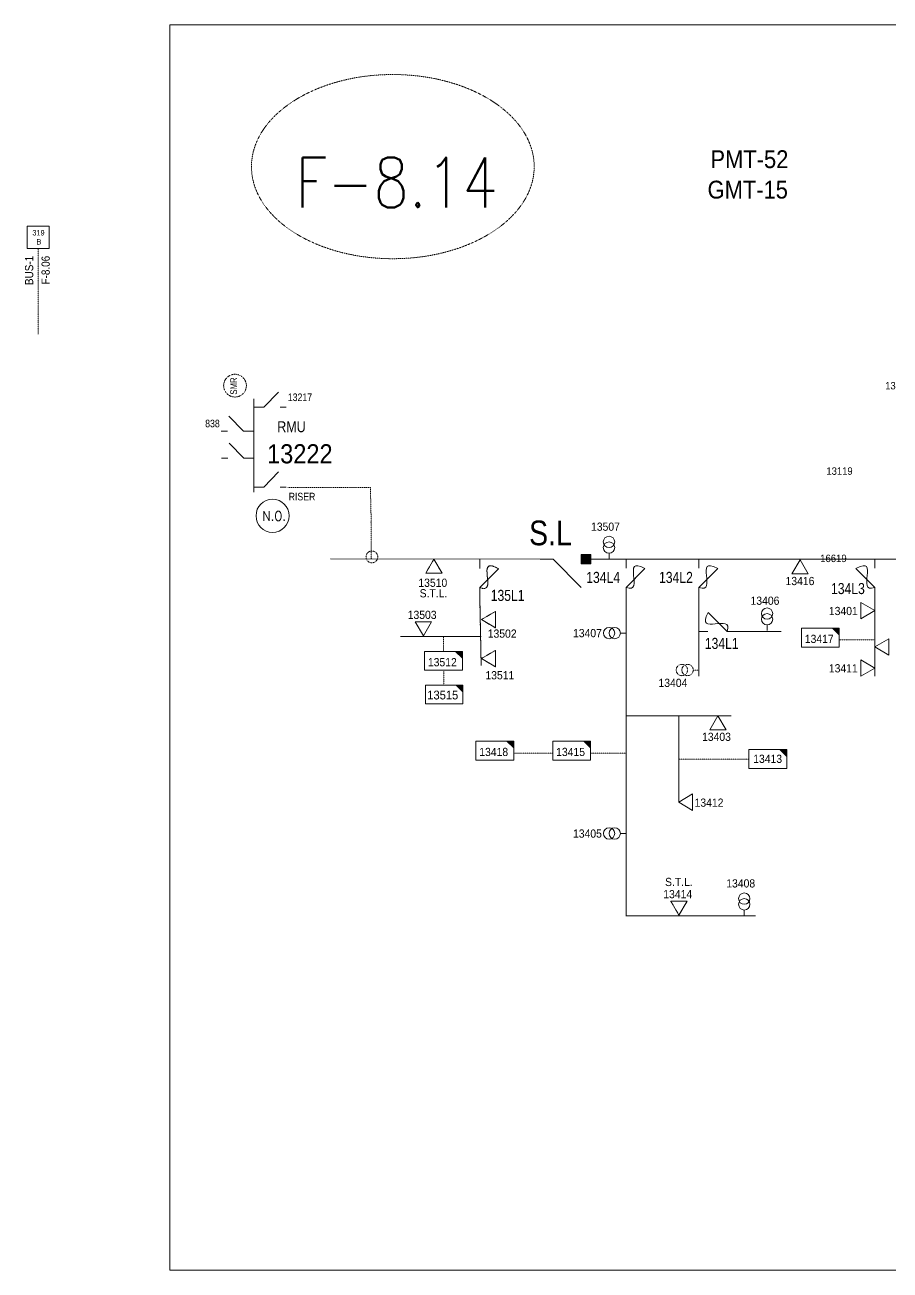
# Model space of a CAD drawing. Header units: metres. Extents: x 65984 to 144644, y -19036 to 23726.
# Drawn here: x 95838 to 96267, y 5739 to 6356 of the extents above; entities that cross this region are included whole.
import ezdxf
from ezdxf.enums import TextEntityAlignment as Align

# ---------------------------------------------------------------- set-up
doc = ezdxf.new("R2010")
doc.units = ezdxf.units.M
doc.header["$MEASUREMENT"] = 0
doc.linetypes.add('DGN Style 3', pattern=[0.013877, 0, -0.013877])
doc.layers.get('0').update_dxf_attribs({"color": 95, "lineweight": 40})
for name, color, linetype, lineweight in [('ABS', 7, 'Continuous', 40), ('d_eos', 111, 'Continuous', 40), ('d_eos no', 121, 'Continuous', 40), ('d_fco', 5, 'Continuous', 40), ('d_oh branch', 94, 'Continuous', 40), ('d_switch', 95, 'Continuous', 40), ('d_tf', 1, 'Continuous', 40), ('d_tf no', 6, 'Continuous', 40), ('d_ug cable', 95, 'Continuous', 40), ('d_unit sub', 7, 'Continuous', 40), ('fedr no', 95, 'Continuous', 40), ('GRID STATION  04', 7, 'Continuous', 40), ('Level 37', 7, 'Continuous', 0), ('O H MAIN FEEDER', 4, 'Continuous', 100), ('SW N O', 114, 'Continuous', 30)]:
    doc.layers.add(name, color=color, linetype=linetype, lineweight=lineweight)
doc.styles.add('Style-Arial', font='arial.ttf')
doc.styles.add('Style-ENGINEERING', font='ENGINEERING.shx')
doc.styles.add('Style-msdefault', font='msdefault.shx')
doc.styles.add('Style-STANDARD', font='STANDARD.shx')

# ---------------------------------------------------------------- blocks, each defined once
blk = doc.blocks.new('TFU_173')
at = {"layer": 'd_ug cable', "color": 220, "linetype": 'Continuous', "lineweight": 13}
blk.add_line((0, 10), (0, 0), dxfattribs=at)
at = {"layer": 'd_ug cable', "color": 220, "linetype": 'Continuous', "lineweight": 13, "extrusion": (0, 0, -1)}
for centre in [(0, 30), (0, 20)]:
    blk.add_circle(centre, 10, dxfattribs=at)
blk = doc.blocks.new('FUSE01')
at = {"color": 0, "linetype": 'ByBlock', "lineweight": -2}
blk.add_line((0, -17.15), (0, -22.55), dxfattribs=at)
at = {"color": 0, "linetype": 'ByBlock', "lineweight": -2, "flags": 128}
blk.add_lwpolyline([(0, 0.05), (0, -5.75), (-11.2, -16.95)], dxfattribs=at)
at = {"color": 0, "linetype": 'ByBlock', "lineweight": -2}
blk.add_open_spline([(-11.2, -16.95), (3.4, -25.35), (-11.6, -1.35), (0, -5.75)], degree=3, dxfattribs=at)
blk = doc.blocks.new('TF_8')
at = {"color": 0, "linetype": 'ByBlock', "lineweight": -2}
blk.add_line((6.3, 4.95), (9.9, 1.35), dxfattribs=at)
blk.add_3dface([(-10.1, 4.95), (9.9, 4.95), (9.9, -5.05), (-10.1, -5.05)], dxfattribs=at)
blk = doc.blocks.new('exist.us-1000kva')
at = {"color": 0, "linetype": 'ByBlock', "lineweight": -2, "flags": 128}
blk.add_lwpolyline([(40, 12.9), (32.8, 20), (40, 20)], close=True, dxfattribs=at)
at = {"color": 0, "linetype": 'ByBlock', "lineweight": -2, "extrusion": (0, 0, -1)}
blk.add_solid([(-40, 12.9), (-32.8, 20), (-40, 20)], dxfattribs=at)
at = {"color": 0, "linetype": 'ByBlock', "lineweight": -2, "xscale": 2, "yscale": 2}
blk.add_blockref('TF_8', (20.2, 10.1), dxfattribs=at)
blk = doc.blocks.new('TRA1_1456')
at = {"layer": 'd_ug cable', "color": 220, "linetype": 'Continuous', "lineweight": 13, "extrusion": (0, 0, -1), "flags": 128}
blk.add_lwpolyline([(-10.1, -17), (-0.1, 0), (9.9, -17)], close=True, dxfattribs=at)
blk = doc.blocks.new('TRA1_1455')
at = {"layer": 'd_ug cable', "color": 220, "linetype": 'Continuous', "lineweight": 13, "xscale": 1.000046566207833, "yscale": 1.000046566207833, "zscale": 1.000046566207833, "rotation": 180}
blk.add_blockref('TRA1_1456', (0, 0), dxfattribs=at)
blk = doc.blocks.new('TFU_174')
at = {"layer": 'd_ug cable', "color": 220, "linetype": 'DGN Style 3', "lineweight": 13}
blk.add_line((0, 10), (0, 0), dxfattribs=at)
at = {"layer": 'd_ug cable', "color": 220, "linetype": 'DGN Style 3', "lineweight": 13, "extrusion": (0, 0, -1)}
for centre in [(0, 30), (0, 20)]:
    blk.add_circle(centre, 10, dxfattribs=at)
blk = doc.blocks.new('ABS2_1_1')
at = {"color": 0, "linetype": 'ByBlock', "lineweight": -2, "ltscale": 500}
for q in [(-29900, 43500), (0, 0)]:
    blk.add_line((0, 13600), q, dxfattribs=at)
at = {"color": 0, "linetype": 'ByBlock', "lineweight": -2, "ltscale": 500, "flags": 128}
for points in [[(5000, 43600), (-5000, 43600), (-5000, 53600), (5000, 53600)], [(3791, 49653), (3791, 49653), (3791, 49653)]]:
    blk.add_lwpolyline(points, close=True, dxfattribs=at)
at = {"color": 0, "linetype": 'ByBlock', "lineweight": -2, "ltscale": 500}
for points in [[(5000, 43600), (-5000, 43600), (5000, 53600), (-5000, 53600)], [(3791, 49653), (3791, 49653), (3791, 49653)]]:
    blk.add_solid(points, dxfattribs=at)
blk = doc.blocks.new('TRA1_1464')
at = {"layer": 'd_tf', "color": 220, "linetype": 'Continuous', "lineweight": 13, "ltscale": 0.000237454, "flags": 128}
blk.add_lwpolyline([(10.1, -17), (0.1, 0), (-9.9, -17)], close=True, dxfattribs=at)
blk = doc.blocks.new('TRA1_1463')
at = {"layer": 'd_tf', "color": 220, "linetype": 'Continuous', "lineweight": 13, "ltscale": 0.000237454, "xscale": 1.000046566207833, "yscale": 1.000046566207833, "zscale": 1.000046566207833, "rotation": 180}
blk.add_blockref('TRA1_1464', (0, 0), dxfattribs=at)
blk = doc.blocks.new('TRA1_1466')
at = {"layer": 'd_ug cable', "color": 220, "linetype": 'DGN Style 3', "lineweight": 13, "flags": 128}
blk.add_lwpolyline([(10.1, -17), (0.1, 0), (-9.9, -17)], close=True, dxfattribs=at)
blk = doc.blocks.new('TRA1_1465')
at = {"layer": 'd_ug cable', "color": 220, "linetype": 'DGN Style 3', "lineweight": 13, "xscale": 1.000046566207833, "yscale": 1.000046566207833, "zscale": 1.000046566207833, "rotation": 180}
blk.add_blockref('TRA1_1466', (0, 0), dxfattribs=at)
blk = doc.blocks.new('*U893')
at = {"layer": 'SW N O', "color": 3, "lineweight": 13}
blk.add_circle((0, 0), 16.8, dxfattribs=at)
at = {"layer": 'SW N O', "color": 3, "lineweight": 13, "style": 'Style-STANDARD'}
blk.add_text('N.O.', height=9.6, dxfattribs=at).set_placement((1.7, -0.2), align=Align.MIDDLE_CENTER)

msp = doc.modelspace()

# ---------------------------------------------------------------- linework, layer by layer
at = {"layer": 'd_eos', "color": 2, "linetype": 'Continuous', "lineweight": 13, "ltscale": 0.688132}
for p, q in [((95951.22, 6124.44), (95951.22, 6170.71)), ((95956.23, 6166.57), (95963.56, 6174.12)), ((95946.18, 6154.66), (95938.85, 6162.21)), ((95951.22, 6166.57), (95956.23, 6166.57)), ((95964.25, 6166.57), (95967.3, 6166.57)), ((95938.16, 6154.66), (95935.11, 6154.66)), ((95951.19, 6154.66), (95946.18, 6154.66)), ((95946.33, 6141.26), (95939.01, 6148.81)), ((95938.31, 6141.27), (95935.26, 6141.27)), ((95951.35, 6141.27), (95946.33, 6141.27)), ((95956.23, 6126.94), (95963.56, 6134.49)), ((95951.22, 6126.94), (95956.23, 6126.94)), ((95964.25, 6126.94), (95967.3, 6126.94))]:
    msp.add_line(p, q, dxfattribs=at)
at = {"layer": 'd_oh branch', "color": 220, "linetype": 'Continuous', "lineweight": 13}
msp.add_line((96024.02, 6052.96), (96064.02, 6052.96), dxfattribs=at)
at = {"layer": 'd_ug cable', "color": 220, "linetype": 'DGN Style 3', "lineweight": 13}
for p, q in [((96009.37, 6109.73), (96009.62, 6109.73)), ((96009.37, 6109.73), (96009.54, 6091.4)), ((96064.02, 6038.54), (96063.33, 6072.33)), ((96024.02, 6052.96), (96064.02, 6052.96)), ((96045.32, 6052.96), (96045.32, 6045.46)), ((96045.32, 6052.96), (96045.32, 6045.46)), ((96045.51, 6035.74), (96045.51, 6028.99)), ((96045.51, 6035.74), (96045.51, 6028.84))]:
    msp.add_line(p, q, dxfattribs=at)
at = {"layer": 'd_ug cable', "color": 220, "linetype": 'Continuous', "lineweight": 13}
for p, q in [((95989.29, 6091.45), (96093.32, 6091.21)), ((96440.73, 6091.23), (96118.39, 6091.21)), ((96135.93, 5914.25), (96135.93, 6076)), ((96172.03, 6033.21), (96172.03, 6076)), ((96259.29, 6033.21), (96259.29, 6076)), ((96259.29, 6033.21), (96259.29, 6076)), ((96259.29, 6033.21), (96259.29, 6076)), ((96064.02, 6038.54), (96063.33, 6072.33)), ((96024.02, 6052.96), (96064.02, 6052.96)), ((96188.95, 6055.43), (96212.9, 6055.43)), ((96135.93, 6013.54), (96188.1, 6013.54)), ((96162.02, 5970.76), (96162.02, 6013.54)), ((96135.93, 5914.47), (96200.18, 5914.47))]:
    msp.add_line(p, q, dxfattribs=at)
at = {"layer": 'd_ug cable', "color": 220, "linetype": 'DGN Style 3', "lineweight": 13, "flags": 128}
for points in [[(95844.24, 6202.85), (95844.25, 6245.37)], [(96009.48, 6109.24), (96009.08, 6126.85), (95968.15, 6126.85)], [(96241.94, 6051.2), (96259.38, 6051.2)], [(96080.45, 5995.13), (96099.54, 5995.13)], [(96118.57, 5995.13), (96136.01, 5995.13)], [(96162.27, 5992.15), (96196.81, 5992.15)]]:
    msp.add_lwpolyline(points, dxfattribs=at)
at = {"layer": 'd_ug cable', "color": 2, "linetype": 'DGN Style 3', "lineweight": 13}
msp.add_circle((95941.91, 6177.29), 5.64, dxfattribs=at)
at = {"layer": 'd_ug cable', "color": 220, "linetype": 'DGN Style 3', "lineweight": 13}
msp.add_circle((96009.81, 6092.37), 2.92, dxfattribs=at)
at = {"layer": 'fedr no', "color": 82, "linetype": 'DGN Style 3', "lineweight": 13, "true_color": 0x1dc70e}
msp.add_ellipse((96020.2, 6285.9), major_axis=(70.12, 0), ratio=0.651175, dxfattribs=at)
at = {"layer": 'GRID STATION  04', "color": 220, "linetype": 'Continuous', "lineweight": 13, "ltscale": 0.437972, "flags": 128}
msp.add_lwpolyline([(95849.72, 6245.37), (95849.72, 6256.3), (95838.79, 6256.3), (95838.79, 6245.37)], close=True, dxfattribs=at)
at = {"layer": 'O H MAIN FEEDER', "color": 140, "linetype": 'Continuous', "lineweight": 13, "flags": 128}
msp.add_lwpolyline([(95909.51, 6356.17), (97132.61, 6356.17), (97132.61, 5738.74), (95909.51, 5738.74)], close=True, dxfattribs=at)

# ---------------------------------------------------------------- block references
at = {"layer": 'ABS', "color": 7, "linetype": 'Continuous', "lineweight": 13, "ltscale": 0.793241, "xscale": 0.0004677056474141653, "yscale": -0.0004677056474141656, "zscale": 0.0004364141570816068, "rotation": 90.00000000000031}
msp.add_blockref('ABS2_1_1', (96093.32, 6091.21), dxfattribs=at)
at = {"layer": 'd_fco', "color": 7, "linetype": 'Continuous', "lineweight": 13, "xscale": 0.8333381467080893, "yscale": 0.8333381467080893, "zscale": 0.1325832960753359, "rotation": 179.9998947561672}
for p in [(96135.93, 6072.43), (96172.03, 6072.43)]:
    msp.add_blockref('FUSE01', p, dxfattribs=at)
at = {"layer": 'd_fco', "color": 220, "linetype": 'Continuous', "lineweight": 13, "xscale": 0.8333381467080893, "yscale": 0.8333381467080893, "zscale": 0.1325832960753359, "rotation": 269.9998947561672}
msp.add_blockref('FUSE01', (96190.83, 6055.43), dxfattribs=at)
at = {"layer": 'd_tf', "color": 220, "linetype": 'Continuous', "lineweight": 13, "ltscale": 0.000237454, "xscale": 0.407, "yscale": 0.407, "zscale": 0.407}
for p, rotation in [((96064.14, 6061.23), 270), ((96064.14, 6041.92), 270), ((96162.2, 5914.75), 359.9999999999999)]:
    msp.add_blockref('TRA1_1463', p, dxfattribs=dict(at, rotation=rotation))
at = {"layer": 'd_ug cable', "color": 220, "linetype": 'Continuous', "lineweight": 13}
for name, p, xscale, yscale, zscale, rotation in [('TFU_173', (96127.44, 6091.34), 0.2816630959933371, 0.2816630959933371, 0.2816630959933371, 359.9999999999999), ('TFU_173', (96127.44, 6091.34), 0.2816630959933371, 0.2816630959933371, 0.2816630959933371, 359.9999999999999), ('TRA1_1455', (96040.54, 6091.22), 0.407, 0.407, 0.407, 179.9998173764003), ('TRA1_1455', (96222.18, 6090.94), 0.407, 0.407, 0.407, 179.9998173764003), ('TRA1_1455', (96222.18, 6090.94), 0.407, 0.407, 0.407, 179.9998173764003), ('TRA1_1455', (96222.18, 6090.94), 0.407, 0.407, 0.407, 179.9998173764003), ('TRA1_1455', (96222.18, 6090.94), 0.407, 0.407, 0.407, 179.9998173764003), ('FUSE01', (96259.29, 6072.43), 0.8333381467080891, -0.83333814670809, 0.1325832960753359, 0.0002283178341853614), ('FUSE01', (96259.29, 6072.43), 0.8333381467080891, -0.83333814670809, 0.1325832960753359, 0.0002283178341853614), ('FUSE01', (96259.29, 6072.43), 0.8333381467080891, -0.83333814670809, 0.1325832960753359, 0.0002283178341853614), ('TRA1_1455', (96064.14, 6061.23), 0.407, 0.407, 0.407, 270), ('TFU_173', (96205.87, 6055.81), 0.2816630959933371, 0.2816630959933371, 0.2816630959933371, 359.9999999999999), ('TFU_173', (96205.87, 6055.81), 0.2816630959933371, 0.2816630959933371, 0.2816630959933371, 359.9999999999999), ('TFU_173', (96205.87, 6055.81), 0.2816630959933371, 0.2816630959933371, 0.2816630959933371, 359.9999999999999), ('TFU_173', (96205.87, 6055.81), 0.2816630959933371, 0.2816630959933371, 0.2816630959933371, 359.9999999999999), ('TRA1_1455', (96035.41, 6053.25), 0.407, 0.407, 0.407, 359.9999999999999), ('exist.us-1000kva', (96222.91, 6047.7), 0.4694384933222284, 0.4694384933222284, 0.4694384933222284, 359.9999999999999), ('exist.us-1000kva', (96222.91, 6047.7), 0.4694384933222284, 0.4694384933222284, 0.4694384933222284, 359.9999999999999), ('exist.us-1000kva', (96222.91, 6047.7), 0.4694384933222284, 0.4694384933222284, 0.4694384933222284, 359.9999999999999), ('TRA1_1455', (96259.29, 6047.67), 0.4070000000000001, 0.4070000000000001, 0.4070000000000001, 270.0001230743661), ('TRA1_1455', (96259.29, 6047.67), 0.4070000000000001, 0.4070000000000001, 0.4070000000000001, 270.0001230743661), ('TRA1_1455', (96259.29, 6047.67), 0.4070000000000001, 0.4070000000000001, 0.4070000000000001, 270.0001230743661), ('exist.us-1000kva', (96035.94, 6036.14), 0.4694384933222284, 0.4694384933222284, 0.4694384933222284, 359.9999999999999), ('TRA1_1455', (96064.14, 6041.92), 0.407, 0.407, 0.407, 270), ('exist.us-1000kva', (96061.42, 5991.63), 0.4694384933222284, 0.4694384933222284, 0.4694384933222284, 359.9999999999999), ('exist.us-1000kva', (96099.54, 5991.63), 0.4694384933222284, 0.4694384933222284, 0.4694384933222284, 359.9999999999999), ('exist.us-1000kva', (96196.81, 5987.45), 0.4694384933222284, 0.4694384933222284, 0.4694384933222284, 359.9999999999999), ('exist.us-1000kva', (96196.81, 5987.45), 0.4694384933222284, 0.4694384933222284, 0.4694384933222284, 359.9999999999999), ('exist.us-1000kva', (96196.81, 5987.45), 0.4694384933222284, 0.4694384933222284, 0.4694384933222284, 359.9999999999999), ('TRA1_1455', (96162.02, 5970.73), 0.4070000000000001, 0.4070000000000001, 0.4070000000000001, 270.0001230743661), ('TRA1_1455', (96162.02, 5970.73), 0.4070000000000001, 0.4070000000000001, 0.4070000000000001, 270.0001230743661), ('TRA1_1455', (96162.02, 5970.73), 0.4070000000000001, 0.4070000000000001, 0.4070000000000001, 270.0001230743661), ('TRA1_1455', (96162.2, 5914.75), 0.407, 0.407, 0.407, 359.9999999999999), ('TFU_173', (96194.54, 5914.47), 0.2816630959933371, 0.2816630959933371, 0.2816630959933371, 359.9999999999999), ('TFU_173', (96194.54, 5914.47), 0.2816630959933371, 0.2816630959933371, 0.2816630959933371, 359.9999999999999)]:
    msp.add_blockref(name, p, dxfattribs=dict(at, xscale=xscale, yscale=yscale, zscale=zscale, rotation=rotation))
at = {"layer": 'd_ug cable', "color": 220, "linetype": 'DGN Style 3', "lineweight": 13}
for name, p, xscale, yscale, zscale, rotation in [('TRA1_1465', (96040.53, 6091.21), 0.407, 0.407, 0.407, 179.9998173764003), ('FUSE01', (96063.33, 6072.37), 0.8333381467080893, 0.8333381467080893, 0.1325832960753359, 179.9998947561672), ('TRA1_1465', (96064.14, 6061.23), 0.407, 0.407, 0.407, 270), ('exist.us-1000kva', (96035.94, 6036.14), 0.4694384933222284, 0.4694384933222284, 0.4694384933222284, 359.9999999999999), ('TRA1_1465', (96064.14, 6041.92), 0.407, 0.407, 0.407, 270), ('TRA1_1465', (96162.2, 5914.75), 0.407, 0.407, 0.407, 359.9999999999999)]:
    msp.add_blockref(name, p, dxfattribs=dict(at, xscale=xscale, yscale=yscale, zscale=zscale, rotation=rotation))
at = {"layer": 'd_ug cable', "color": 7, "linetype": 'Continuous', "lineweight": 13, "zscale": 0.1325832960753359}
for p, xscale, yscale, rotation in [((96063.33, 6072.37), 0.8333381467080893, 0.8333381467080893, 179.9998947561672), ((96259.29, 6072.43), 0.8333381467080891, -0.83333814670809, 0.0002283178341853614)]:
    msp.add_blockref('FUSE01', p, dxfattribs=dict(at, xscale=xscale, yscale=yscale, rotation=rotation))
at = {"layer": 'd_ug cable', "color": 220, "linetype": 'Continuous', "lineweight": 13, "extrusion": (0, 0, -1)}
for name, p, xscale, yscale, zscale, rotation in [('TRA1_1455', (-96259.29, 6065.69), 0.407, 0.407, 0.407, 270), ('TRA1_1455', (-96259.29, 6065.69), 0.407, 0.407, 0.407, 270), ('TRA1_1455', (-96259.29, 6065.69), 0.407, 0.407, 0.407, 270), ('TRA1_1455', (-96259.29, 6065.69), 0.407, 0.407, 0.407, 270), ('TFU_173', (-96135.93, 6054.63), 0.281663095993337, 0.281663095993337, 0.281663095993337, 269.9998570147347), ('TFU_173', (-96135.93, 6054.63), 0.281663095993337, 0.281663095993337, 0.281663095993337, 269.9998570147347), ('TFU_173', (-96135.93, 6054.63), 0.281663095993337, 0.281663095993337, 0.281663095993337, 269.9998570147347), ('TFU_173', (-96135.93, 6054.63), 0.281663095993337, 0.281663095993337, 0.281663095993337, 269.9998570147347), ('TRA1_1455', (-96259.29, 6037.24), 0.407, 0.407, 0.407, 270), ('TRA1_1455', (-96259.29, 6037.24), 0.407, 0.407, 0.407, 270), ('TRA1_1455', (-96259.29, 6037.24), 0.407, 0.407, 0.407, 270), ('TRA1_1455', (-96181.53, 6013.54), 0.407, 0.407, 0.407, 180), ('TRA1_1455', (-96181.53, 6013.54), 0.407, 0.407, 0.407, 180), ('TRA1_1455', (-96181.53, 6013.54), 0.407, 0.407, 0.407, 180), ('TRA1_1455', (-96181.53, 6013.54), 0.407, 0.407, 0.407, 180), ('TFU_173', (-96135.93, 5955.25), 0.281663095993337, 0.281663095993337, 0.281663095993337, 269.9998570147347), ('TFU_173', (-96135.93, 5955.25), 0.281663095993337, 0.281663095993337, 0.281663095993337, 269.9998570147347), ('TFU_173', (-96135.93, 5955.25), 0.281663095993337, 0.281663095993337, 0.281663095993337, 269.9998570147347), ('TFU_173', (-96135.93, 5955.25), 0.281663095993337, 0.281663095993337, 0.281663095993337, 269.9998570147347)]:
    msp.add_blockref(name, p, dxfattribs=dict(at, xscale=xscale, yscale=yscale, zscale=zscale, rotation=rotation))
at = {"layer": 'd_ug cable', "color": 220, "linetype": 'DGN Style 3', "lineweight": 13, "extrusion": (0, 0, -1), "xscale": 0.2816630959933373, "yscale": 0.2816630959933373, "zscale": 0.2816630959933373, "rotation": 269.9999999999999}
msp.add_blockref('TFU_174', (-96172.03, 6036.29), dxfattribs=at)
at = {"layer": 'd_unit sub', "color": 220, "linetype": 'Continuous', "lineweight": 13, "rotation": 359.9999999999999}
for p, xscale, yscale, zscale in [((96035.94, 6036.14), 0.4694384933222284, 0.4694384933222284, 0.4694384933222284), ((96036.34, 6019.57), 0.4639562682378947, 0.4639562682378947, 0.4224946439900056)]:
    msp.add_blockref('exist.us-1000kva', p, dxfattribs=dict(at, xscale=xscale, yscale=yscale, zscale=zscale))
at = {"layer": 'SW N O', "color": 3, "lineweight": 13, "xscale": 0.4895766693649989, "yscale": 0.4895766693649989, "zscale": 0.4895766693649989}
msp.add_blockref('*U893', (95960.55, 6112.77), dxfattribs=at)

# ---------------------------------------------------------------- texts
at = {"layer": 'd_eos no', "color": 7, "linetype": 'Continuous', "lineweight": 13, "style": 'Style-Arial', "width": 0.88}
for s, p in [('PMT-52', (96177.76, 6294)), ('GMT-15', (96176.33, 6278.91))]:
    msp.add_text(s, height=8.843, dxfattribs=at).set_placement(p, align=Align.TOP_LEFT)
at = {"layer": 'd_eos no', "color": 2, "linetype": 'Continuous', "lineweight": 13, "style": 'Style-Arial', "width": 0.88}
msp.add_text('13222', height=9.505, dxfattribs=at).set_placement((95957.84, 6148.25), align=Align.TOP_LEFT)
at = {"layer": 'd_switch', "color": 220, "linetype": 'Continuous', "lineweight": 13, "style": 'Style-msdefault', "width": 0.9}
for s, p in [('BUS-1', (95837.74, 6241.66)), ('F-8.06', (95845.92, 6241.66))]:
    msp.add_text(s, height=4.085, rotation=90, dxfattribs=at).set_placement(p, align=Align.TOP_RIGHT)
at = {"layer": 'd_switch', "color": 2, "linetype": 'Continuous', "lineweight": 13, "style": 'Style-ENGINEERING', "width": 0.857143}
for s, rotation, p in [('13217', 0.00263, (95980.14, 6169.64)), ('838', 359.9971, (95934.34, 6156.64))]:
    msp.add_text(s, height=3.773, rotation=rotation, dxfattribs=at).set_placement(p, align=Align.RIGHT)
at = {"layer": 'd_switch', "color": 7, "linetype": 'Continuous', "lineweight": 13, "style": 'Style-ENGINEERING', "width": 0.857143}
msp.add_text('RISER', height=3.773, dxfattribs=at).set_placement((95968.55, 6124.17), align=Align.TOP_LEFT)
at = {"layer": 'd_tf no', "color": 220, "linetype": 'Continuous', "lineweight": 13, "style": 'Style-msdefault', "width": 0.945946}
msp.add_text('13116', height=3.7, dxfattribs=at).set_placement((96264.46, 6175.43))
msp.add_text('13119', height=3.7, rotation=0.00006, dxfattribs=at).set_placement((96248.3, 6133.08), align=Align.RIGHT)
at = {"layer": 'd_tf no', "color": 220, "linetype": 'Continuous', "lineweight": 13, "style": 'Style-msdefault'}
for s, height, width, p in [('16619', 3.7, 0.953514, (96232.22, 6093.5)), ('13503', 4.07, 0.945946, (96027.59, 6065.68)), ('13502', 4.07, 0.945946, (96067.29, 6056.38)), ('13512', 4.07, 0.945946, (96037.61, 6042.21)), ('13511', 4.07, 0.945946, (96066.13, 6035.73)), ('13515', 4.36, 0.945946, (96037.31, 6026.06))]:
    msp.add_text(s, height=height, dxfattribs=dict(at, width=width)).set_placement(p, align=Align.TOP_LEFT)
at = {"layer": 'd_ug cable', "color": 220, "linetype": 'Continuous', "lineweight": 13, "style": 'Style-msdefault', "width": 0.945946}
for s, p in [('13507', (96118.52, 6109.4)), ('13417', (96224.58, 6053.77)), ('13417', (96224.58, 6053.77)), ('13417', (96224.58, 6053.77)), ('13418', (96063.09, 5997.7)), ('13415', (96101.22, 5997.7)), ('13413', (96198.99, 5994.29)), ('13412', (96169.9, 5972.56)), ('13408', (96185.62, 5932.52))]:
    msp.add_text(s, height=4.07, dxfattribs=at).set_placement(p, align=Align.TOP_LEFT)
at = {"layer": 'd_ug cable', "color": 220, "linetype": 'DGN Style 3', "lineweight": 13, "style": 'Style-msdefault', "width": 0.945946}
for s, p in [('13510', (96032.87, 6081.6)), ('13406', (96197.65, 6072.69)), ('13503', (96027.59, 6065.68)), ('13502', (96067.29, 6056.38)), ('13512', (96037.61, 6042.21)), ('13511', (96066.13, 6035.73)), ('S.T.L.', (96155.25, 5933.23)), ('13414', (96154.38, 5927.19))]:
    msp.add_text(s, height=4.07, dxfattribs=at).set_placement(p, align=Align.TOP_LEFT)
at = {"layer": 'd_ug cable', "color": 7, "linetype": 'DGN Style 3', "lineweight": 13, "style": 'Style-msdefault', "width": 0.82}
for s, p in [('134L4', (96116.15, 6079.47)), ('134L2', (96152.26, 6079.47)), ('135L1', (96068.76, 6070.55))]:
    msp.add_text(s, height=5.5, rotation=359.96618, dxfattribs=at).set_placement(p)
at = {"layer": 'd_ug cable', "color": 220, "linetype": 'Continuous', "lineweight": 13, "style": 'Style-msdefault', "width": 0.945946}
msp.add_text('13416', height=4.07, dxfattribs=at).set_placement((96229.34, 6078.39), align=Align.RIGHT)
msp.add_text('13416', height=4.07, dxfattribs=at).set_placement((96229.34, 6078.39), align=Align.RIGHT)
msp.add_text('13416', height=4.07, dxfattribs=at).set_placement((96229.34, 6078.39), align=Align.RIGHT)
msp.add_text('13416', height=4.07, dxfattribs=at).set_placement((96229.34, 6078.39), align=Align.RIGHT)
at = {"layer": 'd_ug cable', "color": 7, "linetype": 'DGN Style 3', "lineweight": 13, "style": 'Style-msdefault', "width": 0.945946}
msp.add_text('S.T.L.', height=4.07, dxfattribs=at).set_placement((96033.52, 6076.37), align=Align.TOP_LEFT)
at = {"layer": 'd_ug cable', "color": 220, "linetype": 'Continuous', "lineweight": 13, "style": 'Style-msdefault', "width": 0.82}
msp.add_text('134L3', height=5.5, rotation=0.03394, dxfattribs=at).set_placement((96254.35, 6073.93), align=Align.RIGHT)
msp.add_text('134L3', height=5.5, rotation=0.03394, dxfattribs=at).set_placement((96254.35, 6073.93), align=Align.RIGHT)
msp.add_text('134L3', height=5.5, rotation=0.03394, dxfattribs=at).set_placement((96254.35, 6073.93), align=Align.RIGHT)
at = {"layer": 'd_ug cable', "color": 7, "linetype": 'Continuous', "lineweight": 13, "style": 'Style-msdefault', "width": 0.82}
msp.add_text('134L3', height=5.5, rotation=0.03394, dxfattribs=at).set_placement((96254.35, 6073.93), align=Align.RIGHT)
at = {"layer": 'd_ug cable', "color": 220, "linetype": 'Continuous', "lineweight": 13, "style": 'Style-msdefault', "width": 0.945946}
for s, p in [('13401', (96250.83, 6067.6)), ('13401', (96250.83, 6067.6)), ('13401', (96250.83, 6067.6)), ('13401', (96250.83, 6067.6)), ('13407', (96123.91, 6056.62)), ('13411', (96250.83, 6039.18)), ('13411', (96250.83, 6039.18)), ('13411', (96250.83, 6039.18)), ('13405', (96123.91, 5957.23))]:
    msp.add_text(s, height=4.07, dxfattribs=at).set_placement(p, align=Align.TOP_RIGHT)
at = {"layer": 'd_ug cable', "color": 220, "linetype": 'DGN Style 3', "lineweight": 13, "style": 'Style-msdefault', "width": 0.82}
msp.add_text('134L1', height=5.5, rotation=359.96618, dxfattribs=at).set_placement((96174.98, 6046.74))
at = {"layer": 'd_ug cable', "color": 220, "linetype": 'DGN Style 3', "lineweight": 13, "style": 'Style-msdefault', "width": 0.945946}
msp.add_text('13404', height=4.07, dxfattribs=at).set_placement((96151.99, 6027.89))
at = {"layer": 'd_ug cable', "color": 220, "linetype": 'Continuous', "lineweight": 13, "style": 'Style-msdefault', "width": 0.945946}
msp.add_text('13403', height=4.07, dxfattribs=at).set_placement((96173.6, 6001.13))
at = {"layer": 'fedr no', "color": 6, "linetype": 'Continuous', "lineweight": 13, "style": 'Style-STANDARD', "width": 0.909091}
msp.add_text('F-8.14', height=24.792, dxfattribs=at).set_placement((96021.99, 6278.1), align=Align.MIDDLE_CENTER)
at = {"layer": 'GRID STATION  04', "color": 220, "linetype": 'Continuous', "lineweight": 13, "style": 'Style-msdefault', "width": 0.888889}
for s, height, p in [('319', 2.678, (95841.38, 6251.76)), ('B', 2.68, (95843.46, 6247.27))]:
    msp.add_text(s, height=height, dxfattribs=at).set_placement(p)
at = {"layer": 'Level 37', "color": 1, "linetype": 'Continuous', "lineweight": 13, "ltscale": 1.045283, "style": 'Style-msdefault', "width": 0.86}
msp.add_text('SMR', height=3.346, rotation=89.99963, dxfattribs=at).set_placement((95942.92, 6181.39), align=Align.RIGHT)
at = {"layer": 'Level 37', "color": 2, "linetype": 'Continuous', "lineweight": 13, "style": 'Style-msdefault', "width": 0.86}
msp.add_text('RMU', height=5.39, rotation=0.00037, dxfattribs=at).set_placement((95976.99, 6159.61), align=Align.TOP_RIGHT)
at = {"layer": 'Level 37', "color": 7, "linetype": 'Continuous', "lineweight": 13, "ltscale": 1.225676, "style": 'Style-msdefault', "width": 0.86}
msp.add_text('S.L', height=12.295, dxfattribs=at).set_placement((96087.79, 6110.41), align=Align.TOP_LEFT)

doc.saveas('drawing.dxf')
